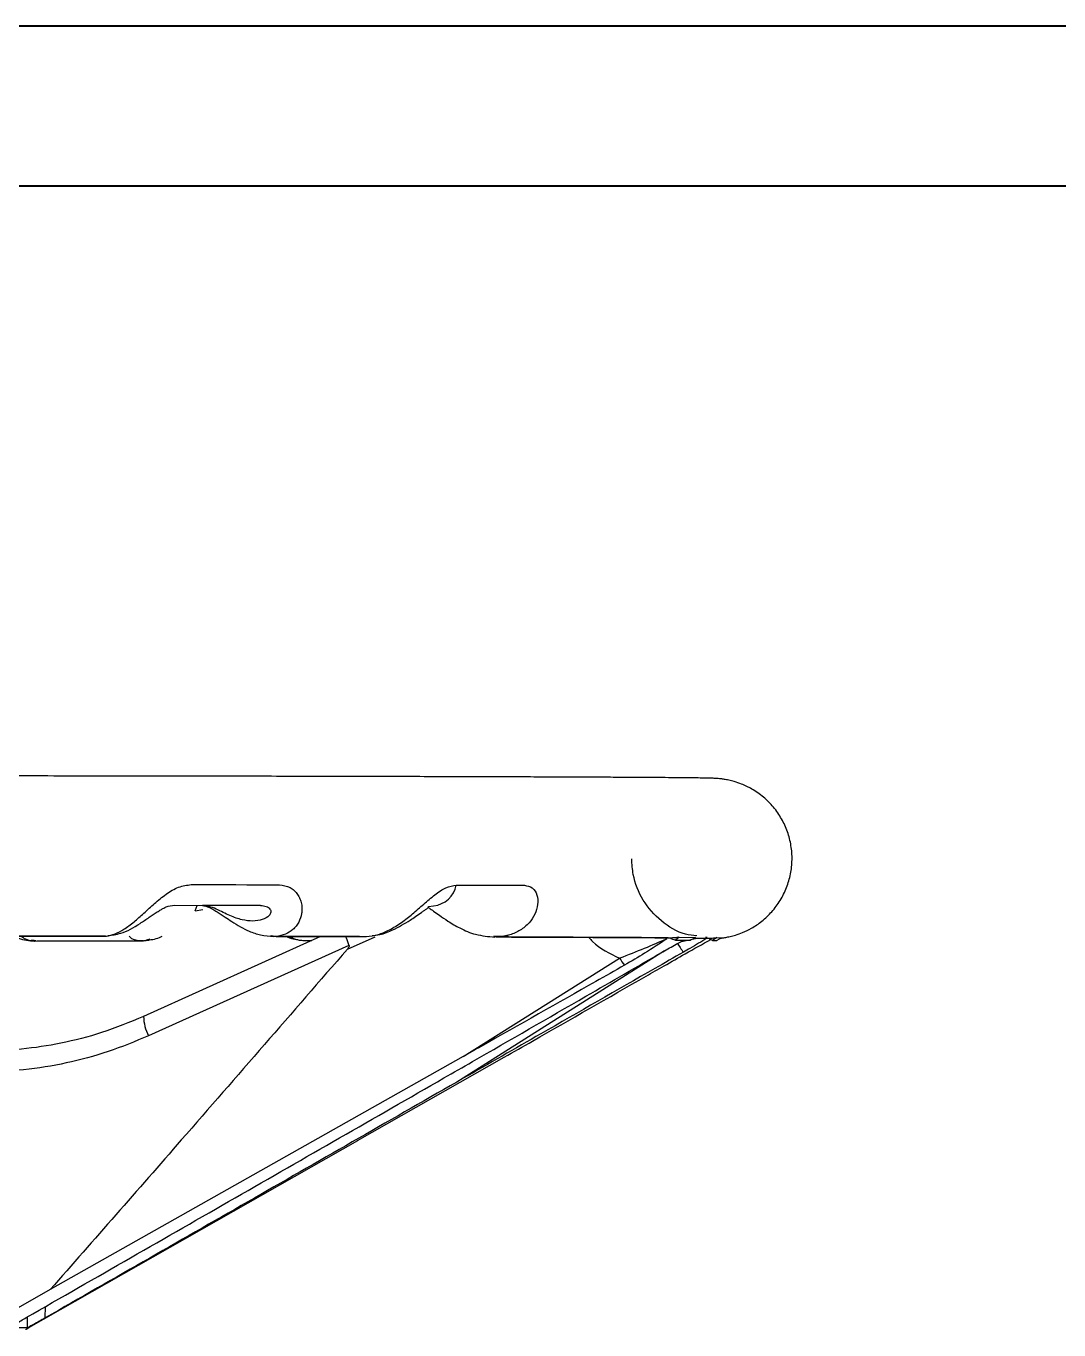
# Model space of a CAD drawing. Header units: millimetres. Extents: x 2379 to 4059, y 879 to 2067.
# Drawn here: x 3626.5 to 3755.4, y 1904.4 to 2067.1 of the extents above; entities that cross this region are included whole.
import ezdxf

# ---------------------------------------------------------------- set-up
doc = ezdxf.new("R2010")
doc.units = ezdxf.units.MM
doc.layers.add('粗实线', color=7, linetype='Continuous', lineweight=40)

msp = doc.modelspace()

# ---------------------------------------------------------------- linework, layer by layer
at = {"color": 7, "linetype": 'Continuous', "lineweight": 25}
for p, q in [((3644.222, 1957.261), (3645.011, 1957.371)), ((3645.011, 1957.371), (3655.776, 1957.354)), ((3647.615, 1956.678), (3647.854, 1957.336)), ((3647.615, 1956.678), (3648.572, 1956.826)), ((3655.776, 1957.354), (3648.527, 1957.336)), ((3676.728, 1957.202), (3677.36, 1957.309)), ((3636.395, 1953.51), (3636.546, 1953.526)), ((3657.066, 1953.557), (3657.711, 1953.484)), ((3627.728, 1952.919), (3627.135, 1952.994)), ((3627.135, 1952.994), (3627.49, 1952.994)), ((3627.526, 1952.958), (3627.135, 1952.994)), ((3639.25, 1952.933), (3641.138, 1952.935)), ((3640.913, 1952.928), (3641.247, 1952.99)), ((3641.138, 1952.935), (3641.839, 1953.013)), ((3663.26, 1953.459), (3641.169, 1943.488)), ((3641.839, 1953.013), (3641.265, 1952.946)), ((3641.966, 1953.123), (3641.545, 1953.016)), ((3666.802, 1952.368), (3641.779, 1941.072)), ((3661.747, 1952.968), (3662.174, 1952.969)), ((3666.6, 1951.898), (3670.074, 1953.444)), ((3684.857, 1953.49), (3685.374, 1953.414)), ((3686.725, 1953.484), (3684.857, 1953.49)), ((3707.993, 1953.386), (3707.547, 1953.035)), ((3707.547, 1953.035), (3709.411, 1953.018)), ((3707.993, 1953.386), (3710.032, 1953.368)), ((3709.273, 1953.019), (3708.143, 1952.764)), ((3710.032, 1953.368), (3709.411, 1953.018)), ((3709.411, 1953.018), (3709.452, 1953.067)), ((3710.062, 1953.197), (3709.444, 1953.058)), ((3709.464, 1953.045), (3710.031, 1953.36)), ((3711.511, 1953.331), (3711.312, 1953.362)), ((3712.708, 1953.329), (3712.186, 1952.978)), ((3712.186, 1952.978), (3712.712, 1952.961)), ((3712.708, 1953.329), (3713.282, 1953.31)), ((3713.282, 1953.31), (3712.712, 1952.961)), ((3681.049, 1938.475), (3700.574, 1950.772)), ((3706.18, 1951.682), (3681.072, 1935.773)), ((3681.049, 1938.475), (3629.522, 1909.402)), ((3667.87, 1928.023), (3686.169, 1938.398)), ((3626.86, 1904.652), (3667.892, 1927.984)), ((3629.522, 1909.402), (3625.204, 1906.948)), ((3628.896, 1905.86), (3628.942, 1907.288)), ((3626.65, 1905.974), (3626.654, 1904.602)), ((3626.501, 1904.455), (3626.86, 1904.652)), ((3626.501, 1904.352), (3626.501, 1904.456)), ((3626.765, 1904.66), (3626.654, 1904.602))]:
    msp.add_line(p, q, dxfattribs=at)
at = {"color": 7, "linetype": 'Continuous', "lineweight": 25, "flags": 128}
for points in [[(3647.111, 1959.954), (3648.523, 1959.952), (3649.924, 1959.95), (3651.316, 1959.948), (3652.697, 1959.945), (3654.069, 1959.943), (3655.429, 1959.941), (3656.78, 1959.939), (3658.119, 1959.936)], [(3680.19, 1959.891), (3681.302, 1959.888), (3682.402, 1959.885), (3683.488, 1959.882), (3684.56, 1959.88), (3685.619, 1959.877), (3686.665, 1959.874), (3687.696, 1959.871), (3688.714, 1959.868)], [(3641.277, 1943.532), (3641.183, 1943.506), (3641.169, 1943.488)]]:
    msp.add_lwpolyline(points, dxfattribs=at)
at = {"color": 7, "linetype": 'Continuous', "lineweight": 25}
for centre, radius, start, end in [((3677.047, 1960.494), 3.2, 275.6221, 349.13259), ((3719.478, 1959.938), 13.797, 211.76479, 217.59759), ((3714.673, 1959.535), 16.6, 211.86232, 215.57834), ((3646.382, 1943.519), 5.213, 180.34227, 207.99964), ((3626.794, 1904.45), 0.212, 71.75911, 97.754)]:
    msp.add_arc(centre, radius, start, end, dxfattribs=at)
for points, knots in [([(3713.225, 1953.275), (3713.28, 1953.281), (3713.42, 1953.296), (3713.802, 1953.353), (3714.37, 1953.466), (3715.092, 1953.659), (3716.005, 1953.986), (3717.13, 1954.533), (3718.387, 1955.381), (3719.616, 1956.543), (3720.667, 1957.959), (3721.46, 1959.554), (3721.959, 1961.268), (3722.148, 1963.044), (3722.019, 1964.826), (3721.577, 1966.557), (3720.835, 1968.183), (3719.817, 1969.651), (3718.557, 1970.915), (3717.192, 1971.867), (3715.934, 1972.474), (3714.937, 1972.815), (3714.179, 1973.003), (3713.598, 1973.106), (3713.153, 1973.163), (3712.785, 1973.196), (3712.372, 1973.221), (3711.981, 1973.234), (3711.393, 1973.248), (3710.608, 1973.261), (3709.675, 1973.273), (3708.489, 1973.286), (3707.105, 1973.298), (3705.442, 1973.311), (3703.507, 1973.324), (3701.305, 1973.337), (3698.838, 1973.35), (3696.112, 1973.362), (3693.132, 1973.375), (3689.903, 1973.387), (3686.432, 1973.399), (3682.723, 1973.411), (3678.785, 1973.422), (3674.623, 1973.433), (3670.247, 1973.444), (3665.662, 1973.454), (3660.879, 1973.464), (3655.905, 1973.474), (3650.75, 1973.483), (3645.424, 1973.491), (3639.936, 1973.5), (3634.297, 1973.507), (3628.517, 1973.514), (3622.61, 1973.521), (3616.587, 1973.527), (3610.462, 1973.532), (3604.25, 1973.537), (3597.969, 1973.542), (3591.645, 1973.546), (3585.312, 1973.549), (3579.036, 1973.551), (3572.984, 1973.553), (3567.539, 1973.555), (3562.763, 1973.556), (3557.634, 1973.556), (3553.998, 1973.556), (3551.751, 1973.556)], [0, 0, 0, 0, 0.0017465, 0.0044658, 0.0070078, 0.0098268, 0.0132699, 0.01777, 0.0233681, 0.0295284, 0.0358372, 0.0421771, 0.0485239, 0.0548725, 0.0612218, 0.0675716, 0.0739223, 0.080274, 0.0866264, 0.0929737, 0.0980915, 0.1017275, 0.1047111, 0.1075398, 0.110673, 0.1150505, 0.1222946, 0.1411051, 0.1636746, 0.1818588, 0.204115, 0.2240384, 0.2453355, 0.2673737, 0.2899055, 0.3127692, 0.3358643, 0.359126, 0.3825109, 0.405989, 0.4295389, 0.4531449, 0.4767954, 0.5004811, 0.5241948, 0.5479305, 0.5716831, 0.5954484, 0.619222, 0.6430003, 0.666779, 0.690554, 0.7143201, 0.7380713, 0.7617997, 0.7854945, 0.8091398, 0.8327115, 0.8561692, 0.8794397, 0.9023738, 0.9246109, 0.9449865, 0.9610624, 0.975932, 1, 1, 1, 1]), ([(3710.215, 1953.537), (3709.739, 1953.591), (3708.125, 1953.774), (3705.689, 1955.303), (3703.386, 1957.877), (3702.24, 1960.706), (3702.126, 1962.515), (3702.084, 1963.173)], [0, 0, 0, 0, 0.1056169, 0.3587267, 0.6111527, 0.8584905, 1, 1, 1, 1]), ([(3636.52, 1953.519), (3636.879, 1953.589), (3637.578, 1953.724), (3638.739, 1954.358), (3639.741, 1955.108), (3640.572, 1955.823), (3641.199, 1956.387), (3641.844, 1956.979), (3642.754, 1957.798), (3643.951, 1958.783), (3645.522, 1959.747), (3646.582, 1959.885), (3647.111, 1959.954)], [0, 0, 0, 0, 0.12798414, 0.24964221, 0.38016298, 0.44120626, 0.49971221, 0.56357312, 0.62457328, 0.74964181, 0.87501882, 1, 1, 1, 1]), ([(3658.119, 1959.936), (3658.587, 1959.869), (3659.286, 1959.769), (3659.99, 1959.23), (3660.408, 1958.74), (3660.711, 1958.167), (3660.889, 1957.565), (3660.952, 1956.942), (3660.89, 1956.15), (3660.631, 1955.405), (3660.209, 1954.763), (3659.683, 1954.209), (3658.876, 1953.681), (3658.106, 1953.55), (3657.711, 1953.484)], [0, 0, 0, 0, 0.124482, 0.1858845, 0.2498661, 0.3110911, 0.3752157, 0.4362261, 0.5001158, 0.6195186, 0.6833865, 0.7502937, 0.8720137, 1, 1, 1, 1]), ([(3668.972, 1953.459), (3669.454, 1953.525), (3670.394, 1953.652), (3671.874, 1954.28), (3673.088, 1955.027), (3674.045, 1955.742), (3674.742, 1956.307), (3675.431, 1956.9), (3676.363, 1957.723), (3677.513, 1958.713), (3678.903, 1959.683), (3679.761, 1959.822), (3680.19, 1959.891)], [0, 0, 0, 0, 0.1279194, 0.2496295, 0.3801702, 0.4412122, 0.4997079, 0.5635745, 0.6245684, 0.7496421, 0.8750234, 1, 1, 1, 1]), ([(3688.714, 1959.868), (3689.06, 1959.797), (3689.753, 1959.655), (3690.321, 1958.679), (3690.425, 1957.481), (3690.063, 1956.246), (3689.303, 1955.116), (3688.223, 1954.228), (3686.885, 1953.602), (3685.886, 1953.477), (3685.374, 1953.414)], [0, 0, 0, 0, 0.12462724, 0.24971044, 0.37492504, 0.49974572, 0.61927373, 0.75001975, 0.87192117, 1, 1, 1, 1]), ([(3636.695, 1953.593), (3637.24, 1953.656), (3638.592, 1953.814), (3640.303, 1954.81), (3641.82, 1955.84), (3642.706, 1956.443), (3643.306, 1956.806), (3643.807, 1957.083), (3644.071, 1957.2), (3644.246, 1957.277)], [0, 0, 0, 0, 0.2069628, 0.5134188, 0.657871, 0.7839565, 0.8407461, 0.8942908, 1, 1, 1, 1]), ([(3655.776, 1957.354), (3656.026, 1957.33), (3656.526, 1957.282), (3656.991, 1956.921), (3657.1, 1956.478), (3656.818, 1955.945), (3656.011, 1955.517), (3654.814, 1955.356), (3653.477, 1955.508), (3652.232, 1955.932), (3651.117, 1956.466), (3650.224, 1956.909), (3649.337, 1957.264), (3648.797, 1957.312), (3648.527, 1957.336)], [0, 0, 0, 0, 0.0625764, 0.1252848, 0.1848997, 0.2501233, 0.3749307, 0.5001323, 0.6253324, 0.7502715, 0.8127295, 0.8750555, 0.937394, 1, 1, 1, 1]), ([(3648.533, 1957.336), (3648.632, 1957.328), (3648.822, 1957.313), (3649.248, 1957.169), (3649.766, 1956.916), (3650.473, 1956.493), (3651.29, 1955.937), (3652.603, 1955.046), (3654.065, 1954.206), (3655.837, 1953.583), (3656.856, 1953.51), (3657.4, 1953.471)], [0, 0, 0, 0, 0.0777427, 0.1484194, 0.2140198, 0.2762986, 0.3839969, 0.4687636, 0.693002, 0.8364791, 1, 1, 1, 1]), ([(3669.697, 1953.594), (3670.011, 1953.624), (3670.877, 1953.707), (3672.489, 1954.358), (3673.963, 1955.203), (3675.139, 1955.996), (3675.755, 1956.417), (3676.227, 1956.737), (3676.528, 1956.946), (3676.714, 1957.1), (3676.724, 1957.175), (3676.729, 1957.214)], [0, 0, 0, 0, 0.1081936, 0.2986092, 0.5541821, 0.6356454, 0.7353857, 0.7943785, 0.8571682, 0.9253812, 1, 1, 1, 1]), ([(3676.676, 1957.089), (3676.726, 1957.059), (3676.89, 1956.961), (3677.39, 1956.624), (3678.156, 1956.072), (3679.247, 1955.311), (3680.747, 1954.429), (3682.724, 1953.6), (3684.2, 1953.473), (3685.001, 1953.404)], [0, 0, 0, 0, 0.0359342, 0.1176904, 0.2156757, 0.3473896, 0.5215507, 0.740469, 1, 1, 1, 1]), ([(3622.815, 1953.537), (3625.143, 1953.535), (3629.805, 1953.529), (3634.28, 1953.523), (3636.52, 1953.519)], [0, 0, 0, 0, 0.4994067, 1, 1, 1, 1]), ([(3636.395, 1953.51), (3634.166, 1953.513), (3629.923, 1953.518), (3625.504, 1953.524), (3623.407, 1953.526)], [0, 0, 0, 0, 0.5254004, 1, 1, 1, 1]), ([(3625.071, 1953.518), (3625.231, 1953.433), (3626.018, 1953.015), (3626.88, 1952.957), (3627.567, 1952.911)], [0, 0, 0, 0, 0.2028461, 1, 1, 1, 1]), ([(3625.858, 1953.517), (3626.047, 1953.388), (3626.661, 1952.967), (3627.169, 1952.962), (3627.522, 1952.959)], [0, 0, 0, 0, 0.3060772, 1, 1, 1, 1]), ([(3657.561, 1953.475), (3657.403, 1953.485), (3657.215, 1953.498), (3657.086, 1953.549), (3657.066, 1953.557)], [0, 0, 0, 0, 0.8414692, 1, 1, 1, 1]), ([(3627.52, 1952.911), (3627.952, 1952.912), (3630.262, 1952.914), (3634.129, 1952.919), (3637.489, 1952.924), (3639.066, 1952.926)], [0, 0, 0, 0, 0.1090203, 0.5818722, 1, 1, 1, 1]), ([(3666.6, 1951.898), (3659.699, 1943.948), (3647.375, 1929.751), (3634.977, 1915.62), (3629.522, 1909.402)], [0, 0, 0, 0, 0.5600003, 1, 1, 1, 1]), ([(3639.066, 1952.926), (3639.278, 1952.926), (3639.913, 1952.927), (3640.524, 1952.928), (3640.932, 1952.928)], [0, 0, 0, 0, 0.3329005, 1, 1, 1, 1]), ([(3641.138, 1952.935), (3640.62, 1952.935), (3639.934, 1952.936), (3639.477, 1953.389), (3639.365, 1953.5)], [0, 0, 0, 0, 0.75446769, 1, 1, 1, 1]), ([(3641.464, 1953.03), (3642.027, 1953.073), (3642.708, 1953.125), (3643.368, 1953.44), (3643.482, 1953.494)], [0, 0, 0, 0, 0.8275989, 1, 1, 1, 1]), ([(3668.796, 1953.451), (3666.992, 1953.455), (3663.379, 1953.463), (3659.502, 1953.471), (3657.561, 1953.475)], [0, 0, 0, 0, 0.4994087, 1, 1, 1, 1]), ([(3657.711, 1953.484), (3659.652, 1953.48), (3663.538, 1953.472), (3667.159, 1953.463), (3668.972, 1953.459)], [0, 0, 0, 0, 0.4994076, 1, 1, 1, 1]), ([(3658.972, 1953.468), (3659.254, 1953.361), (3660.117, 1953.033), (3660.982, 1952.991), (3661.564, 1952.963)], [0, 0, 0, 0, 0.3268445, 1, 1, 1, 1]), ([(3659.411, 1953.467), (3659.568, 1953.386), (3660.379, 1952.967), (3661.136, 1952.968), (3661.747, 1952.968)], [0, 0, 0, 0, 0.1932962, 1, 1, 1, 1]), ([(3666.389, 1953.453), (3666.405, 1953.403), (3666.51, 1953.081), (3666.668, 1952.695), (3666.802, 1952.368)], [0, 0, 0, 0, 0.1526641, 1, 1, 1, 1]), ([(3666.802, 1952.368), (3666.808, 1952.349), (3666.821, 1952.303), (3666.804, 1952.205), (3666.735, 1952.062), (3666.652, 1951.961), (3666.6, 1951.898)], [0, 0, 0, 0, 0.1147934, 0.2642503, 0.5426543, 1, 1, 1, 1]), ([(3685.178, 1953.406), (3685.066, 1953.417), (3684.933, 1953.43), (3684.867, 1953.482), (3684.857, 1953.49)], [0, 0, 0, 0, 0.8385203, 1, 1, 1, 1]), ([(3706.626, 1953.304), (3705.693, 1953.311), (3703.825, 1953.325), (3700.512, 1953.344), (3697.035, 1953.361), (3693.456, 1953.376), (3689.54, 1953.391), (3686.632, 1953.401), (3685.178, 1953.406)], [0, 0, 0, 0, 0.19237286, 0.38549459, 0.53836149, 0.69122839, 0.8456142, 1, 1, 1, 1]), ([(3685.374, 1953.414), (3687.671, 1953.406), (3692.287, 1953.39), (3698.089, 1953.364), (3703.121, 1953.338), (3705.62, 1953.32), (3706.875, 1953.311)], [0, 0, 0, 0, 0.2462727, 0.4950304, 0.7462729, 1, 1, 1, 1]), ([(3696.743, 1953.359), (3696.894, 1953.186), (3697.916, 1952.012), (3699.351, 1951.342), (3700.574, 1950.772)], [0, 0, 0, 0, 0.1477972, 1, 1, 1, 1]), ([(3700.574, 1950.772), (3700.574, 1950.772), (3700.576, 1950.773), (3700.58, 1950.775), (3700.597, 1950.783), (3701.673, 1951.195), (3703.73, 1952.018), (3705.554, 1952.8), (3706.461, 1953.189)], [0, 0, 0, 0, 0.0000729, 0.0006459, 0.0022521, 0.0083598, 0.5064763, 1, 1, 1, 1]), ([(3706.462, 1953.19), (3705.581, 1952.594), (3704.008, 1951.528), (3702.039, 1950.382), (3701.172, 1949.877)], [0, 0, 0, 0, 0.5596946, 1, 1, 1, 1]), ([(3705.957, 1951.557), (3706.524, 1951.879), (3707.422, 1952.389), (3708.308, 1952.853), (3708.635, 1953.025)], [0, 0, 0, 0, 0.6303803, 1, 1, 1, 1]), ([(3706.117, 1949.805), (3707.008, 1950.313), (3709.02, 1951.46), (3710.919, 1952.521), (3711.977, 1953.112)], [0, 0, 0, 0, 0.4426348, 1, 1, 1, 1]), ([(3706.875, 1953.311), (3707.036, 1953.319), (3707.304, 1953.333), (3707.653, 1953.363), (3707.874, 1953.382), (3707.962, 1953.386), (3707.989, 1953.386), (3707.993, 1953.386)], [0, 0, 0, 0, 0.3360223, 0.5579813, 0.7819403, 0.9725676, 1, 1, 1, 1]), ([(3706.875, 1953.311), (3706.978, 1953.254), (3707.233, 1953.114), (3707.439, 1953.043), (3707.526, 1953.037), (3707.547, 1953.035)], [0, 0, 0, 0, 0.33920621, 0.83862702, 1, 1, 1, 1]), ([(3711.475, 1953.248), (3710.792, 1952.837), (3709.866, 1952.279), (3708.821, 1951.678), (3708.546, 1951.52)], [0, 0, 0, 0, 0.7373515, 1, 1, 1, 1]), ([(3709.89, 1953.282), (3710.186, 1953.278), (3710.969, 1953.269), (3711.433, 1953.26), (3711.721, 1953.255)], [0, 0, 0, 0, 0.37795724, 1, 1, 1, 1]), ([(3710.032, 1953.368), (3710.05, 1953.367), (3710.076, 1953.366), (3710.023, 1953.356), (3710.006, 1953.352)], [0, 0, 0, 0, 0.66474651, 1, 1, 1, 1]), ([(3711.721, 1953.255), (3711.853, 1953.261), (3712.118, 1953.274), (3712.439, 1953.305), (3712.631, 1953.324), (3712.692, 1953.329), (3712.705, 1953.329), (3712.708, 1953.329)], [0, 0, 0, 0, 0.2814646, 0.5659598, 0.7573018, 0.9482948, 1, 1, 1, 1]), ([(3711.721, 1953.255), (3711.836, 1953.176), (3712.078, 1953.013), (3712.149, 1952.99), (3712.186, 1952.978)], [0, 0, 0, 0, 0.4773597, 1, 1, 1, 1]), ([(3678.658, 1935.81), (3679.841, 1936.489), (3685.755, 1939.888), (3694.869, 1945.136), (3702.764, 1949.708), (3705.957, 1951.557)], [0, 0, 0, 0, 0.1295721, 0.6478768, 1, 1, 1, 1]), ([(3708.546, 1951.52), (3707.357, 1950.84), (3701.411, 1947.439), (3692.25, 1942.189), (3684.293, 1937.622), (3681.072, 1935.773)], [0, 0, 0, 0, 0.1295185, 0.6476203, 1, 1, 1, 1]), ([(3701.172, 1949.877), (3699.978, 1949.202), (3694.009, 1945.829), (3687.304, 1942.027), (3681.798, 1938.901), (3681.049, 1938.475)], [0, 0, 0, 0, 0.1776255, 0.8881599, 1, 1, 1, 1]), ([(3686.169, 1938.398), (3687.352, 1939.073), (3693.269, 1942.451), (3699.92, 1946.254), (3705.374, 1949.379), (3706.117, 1949.805)], [0, 0, 0, 0, 0.1775689, 0.8878728, 1, 1, 1, 1]), ([(3641.169, 1943.488), (3639.435, 1942.774), (3636.073, 1941.387), (3630.947, 1940.096), (3626.041, 1939.33), (3622.841, 1939.242), (3621.288, 1939.2)], [0, 0, 0, 0, 0.2733047, 0.5299772, 0.7718071, 1, 1, 1, 1]), ([(3641.779, 1941.072), (3640.111, 1940.379), (3636.772, 1938.992), (3631.537, 1937.608), (3626.192, 1936.703), (3622.587, 1936.591), (3620.778, 1936.534)], [0, 0, 0, 0, 0.2492462, 0.4987214, 0.7485201, 1, 1, 1, 1]), ([(3626.511, 1905.894), (3635.205, 1910.876), (3652.592, 1920.839), (3669.97, 1930.819), (3678.658, 1935.81)], [0, 0, 0, 0, 0.4999998, 1, 1, 1, 1]), ([(3681.072, 1935.773), (3672.378, 1930.783), (3654.992, 1920.803), (3637.595, 1910.841), (3628.896, 1905.86)], [0, 0, 0, 0, 0.4999999, 1, 1, 1, 1]), ([(3624.584, 1904.692), (3624.979, 1904.955), (3625.564, 1905.345), (3626.279, 1905.76), (3626.511, 1905.894)], [0, 0, 0, 0, 0.675436, 1, 1, 1, 1]), ([(3628.896, 1905.86), (3628.4, 1905.577), (3627.664, 1905.158), (3626.987, 1904.783), (3626.765, 1904.66)], [0, 0, 0, 0, 0.6730898, 1, 1, 1, 1]), ([(3626.654, 1904.602), (3626.471, 1904.607), (3626.104, 1904.619), (3625.032, 1904.628), (3624.496, 1904.632)], [0, 0, 0, 0, 0.4998371, 1, 1, 1, 1])]:
    msp.add_open_spline(points, degree=3, knots=knots, dxfattribs=at)
at = {"layer": '粗实线'}
for p, q in [((4058.984, 2067.144), (2378.984, 2067.144)), ((4038.984, 2047.144), (2478.984, 2047.144))]:
    msp.add_line(p, q, dxfattribs=at)

doc.saveas('drawing.dxf')
